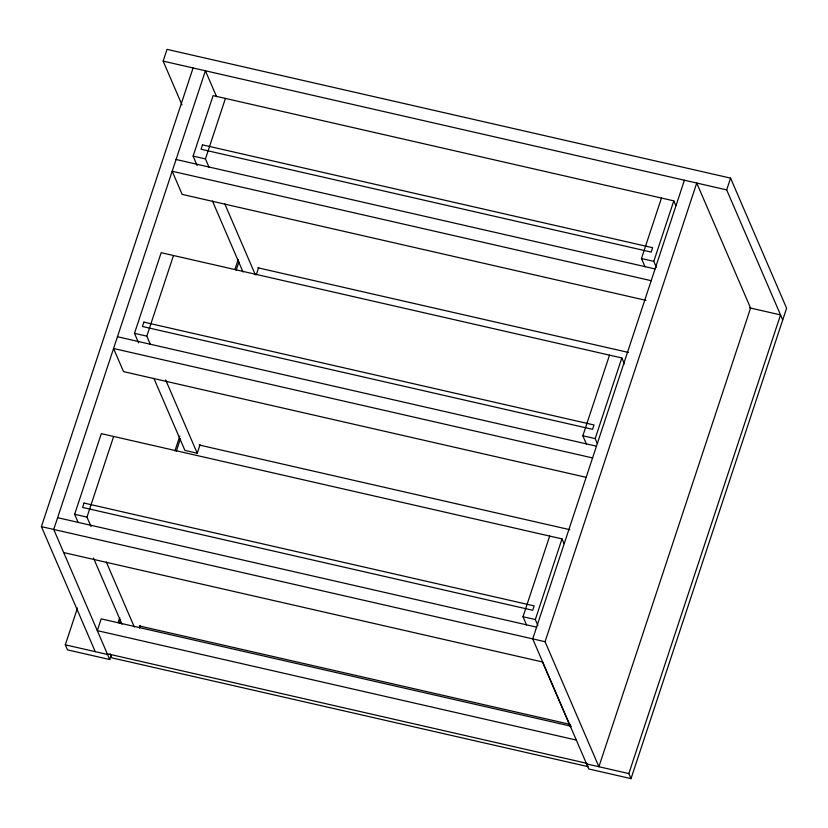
<?xml version="1.0" encoding="UTF-8"?>
<svg xmlns="http://www.w3.org/2000/svg" width="828" height="828" viewBox="0 0 828 828"><rect width="100%" height="100%" fill="white"/><g stroke="black" fill="none" stroke-linecap="round" stroke-linejoin="round"><path stroke-width="1.24" d="M181.994 104.887L163.147 61.127L167.039 49.37L730.575 178.123L786.6 308.213L631.019 778.63L588.76 768.974L532.725 638.885L684.414 180.225M95.251 651.657L41.4 526.629L193.09 67.968M78.205 522.561L74.644 514.291L101.316 433.644L562.005 538.893L564.034 543.623M138.555 342.802L134.488 333.342L161.16 252.695L621.838 357.955L624.384 363.865M197.178 165.559L193.1 156.099L213.106 95.613L673.795 200.862L675.834 205.592M91.049 526.567L86.971 517.107L113.643 436.459M150.375 344.438L146.815 336.158L173.487 255.521M208.998 167.194L205.427 158.914L225.433 98.428M111.376 654.627L109.751 659.533L67.492 649.876L65.308 644.826L77.48 608.031M118.125 622.594L119.739 617.688M174.905 450.898L179.769 436.18M234.924 269.4L238.174 259.588M119.356 623.443L120.567 619.779M176.354 451.084L180.4 438.861M236.125 270.352L238.94 261.855M139.414 628.079L140.222 625.637M153.842 378.282L184.913 450.422L197.24 453.237L200.065 444.688M256.256 274.782L258.657 267.527M526.567 625.005L523.006 616.725L549.678 536.078M586.41 444.056L582.85 435.776L609.511 355.14M645.033 266.813L641.462 258.533L661.468 198.047M537.879 625.45L535.333 619.541L562.005 538.893M597.205 443.332L595.177 438.592L621.838 357.955M656.335 267.258L653.789 261.348L673.795 200.862M545.062 641.7L696.741 183.04L750.592 308.068L598.903 766.728L545.062 641.7L41.4 526.629M782.708 319.97L726.684 189.881L730.575 178.123M631.019 778.63L628.845 773.569L780.535 314.909L749.454 307.809M163.147 61.127L726.684 189.881M193.1 156.099L205.427 158.914M641.462 258.533L653.789 261.348M176.074 159.493L655.083 268.934M651.191 280.692L172.193 171.251L182.15 194.383L646.026 300.367M257.787 267.765L628.473 352.449M134.488 333.342L146.815 336.158M582.85 435.776L595.177 438.592M117.462 336.737L596.46 446.178M592.569 457.936L113.571 348.505L123.527 371.627L586.141 477.321M199.165 445.009L569.85 529.703M74.644 514.291L86.971 517.107M523.006 616.725L535.333 619.541M57.618 517.686L536.616 627.127M63.684 552.576L542.692 662.007M139.321 625.947L570.533 724.469M571.372 726.291L101.192 618.868L97.3 630.625L576.309 740.066M107.267 653.758L586.265 763.188M65.308 644.826L107.578 654.482M586.576 763.913L628.845 773.569M586.276 762.588L588.015 766.635L111.832 657.846L110.093 653.799M542.361 661.665L570.368 726.715M216.594 96.731L205.416 70.784L53.727 529.444L109.751 659.533M224.781 203.854L255.345 274.813M212.454 201.038L243.018 271.998M165.662 379.917L197.24 453.237M106.326 562.046L134.343 627.086M93.492 558.041L122.016 624.271M84.042 503.062L82.593 507.429L532.715 610.267L534.163 605.899L84.042 503.062M143.875 322.113L142.437 326.491L592.558 429.328L593.997 424.961L143.875 322.113M202.498 144.869L201.059 149.237L651.181 252.074L652.619 247.707L202.498 144.869"/></g></svg>
